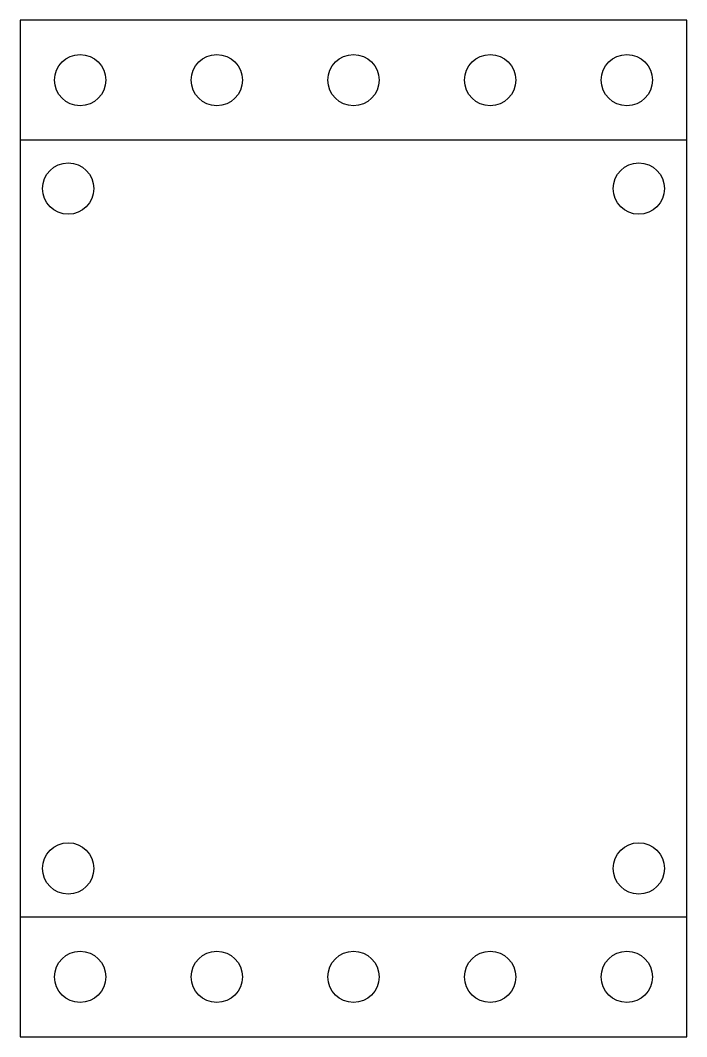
# Model space of a CAD drawing. Header units: millimetres. Extents: x 0 to 39, y -52.5 to 7.
import ezdxf

# ---------------------------------------------------------------- set-up
doc = ezdxf.new("R2010")
doc.units = ezdxf.units.MM
doc.layers.get('0').update_dxf_attribs({"linetype": 'CONTINUOUS'})

msp = doc.modelspace()

# ---------------------------------------------------------------- linework, layer by layer
for p, q in [((0, 0), (39, 0)), ((39, -45.5), (0, -45.5))]:
    msp.add_line(p, q)
msp.add_lwpolyline([(0, 7), (0, -52.5), (39, -52.5), (39, 7)], close=True)
for centre in [(3.5, 3.5), (11.5, 3.5), (19.5, 3.5), (27.5, 3.5), (35.5, 3.5), (2.8, -2.85), (36.2, -2.85), (2.8, -42.65), (36.2, -42.65), (3.5, -49), (11.5, -49), (19.5, -49), (27.5, -49), (35.5, -49)]:
    msp.add_circle(centre, 1.5)

doc.saveas('drawing.dxf')
